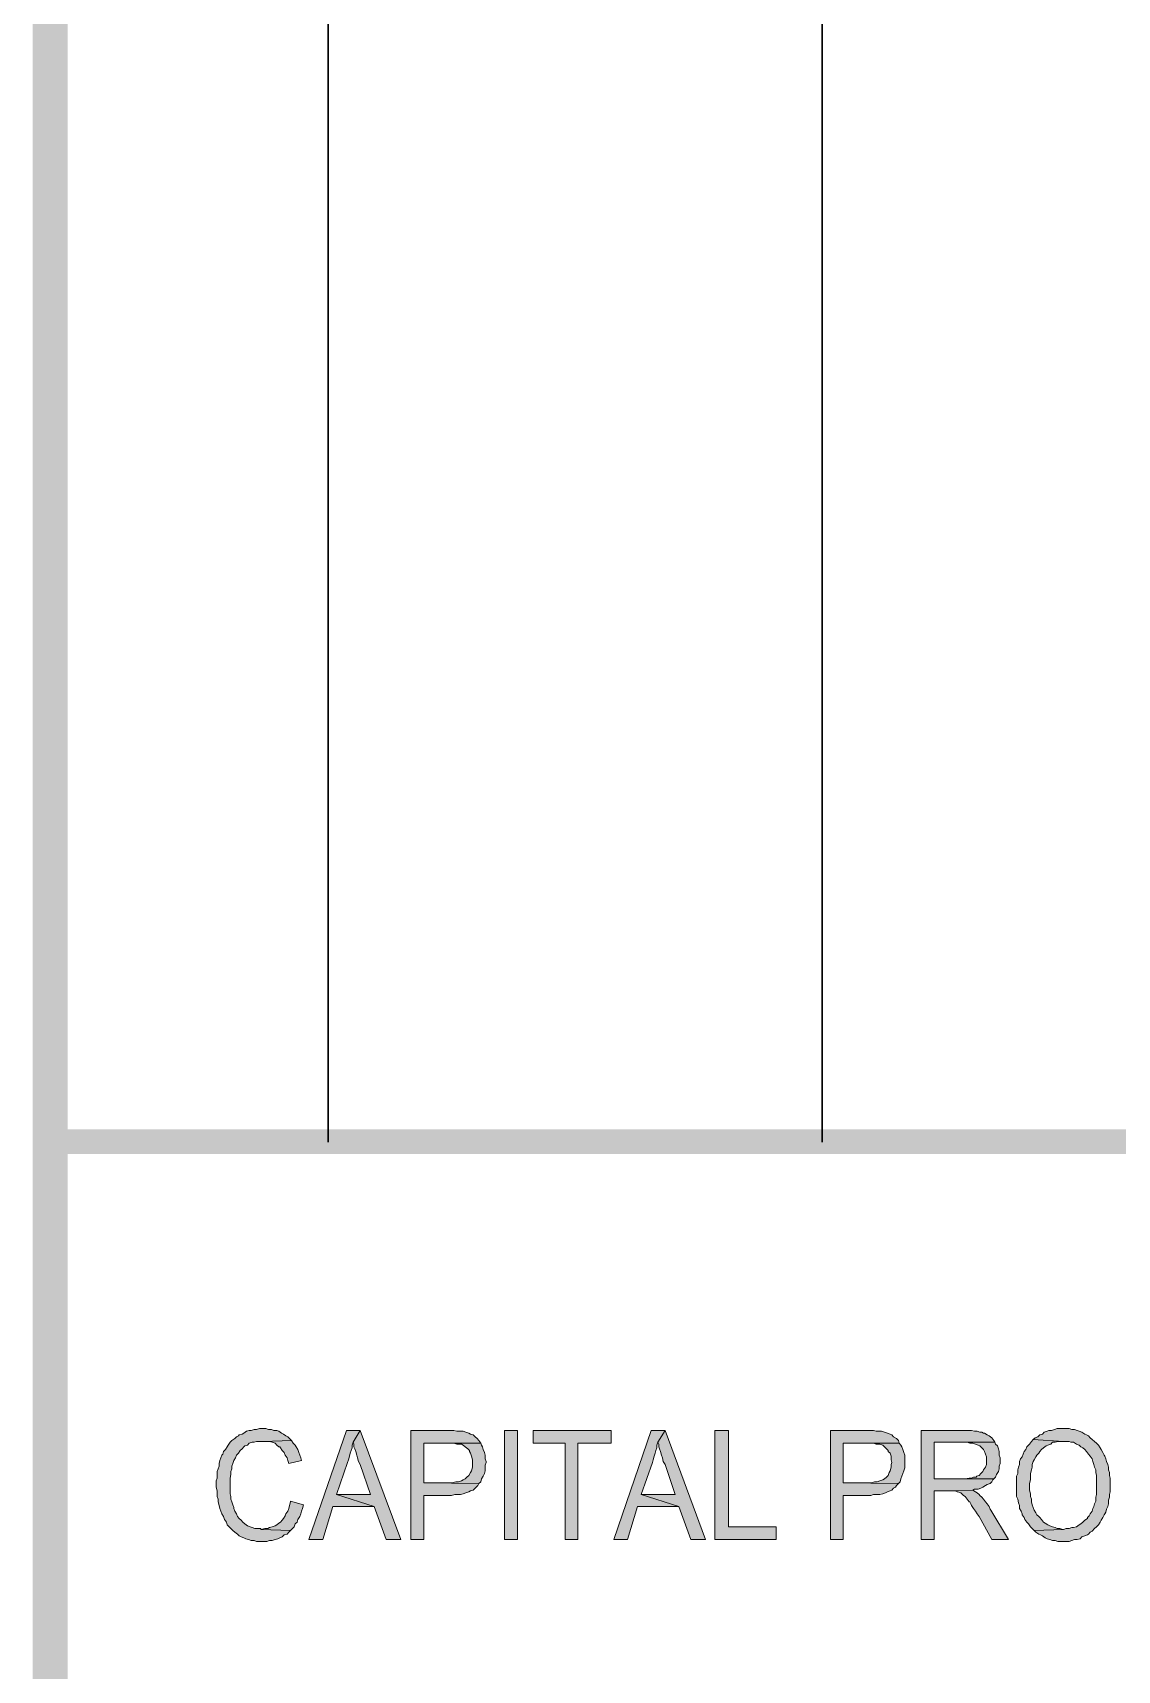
# Model space of a CAD drawing. Header units: inches. Extents: x 0.9 to 46, y 0.8 to 32.4.
# Drawn here: x 42.023 to 43.992, y 10.114 to 13.087 of the extents above; entities that cross this region are included whole.
import ezdxf

# ---------------------------------------------------------------- set-up
doc = ezdxf.new("R2010")
doc.units = ezdxf.units.IN
doc.header["$MEASUREMENT"] = 0
doc.layers.add('PDF_Geometry', color=7, linetype='Continuous')
doc.layers.add('PDF_Solid Fills', color=7, linetype='Continuous')

msp = doc.modelspace()

# ---------------------------------------------------------------- hatches: boundary and pattern name
at = {"layer": 'PDF_Solid Fills', "transparency": 33554559}
for points in [[(42.441, 10.5531), (42.4343, 10.5531), (42.4292, 10.5515), (42.4244, 10.5515), (42.4193, 10.5498), (42.4158, 10.5498), (42.411, 10.5482), (42.4059, 10.5448), (42.4027, 10.5431), (42.3976, 10.5415), (42.396, 10.5398), (42.3925, 10.5381), (42.3893, 10.5348), (42.3842, 10.5315), (42.381, 10.5281), (42.3775, 10.5231), (42.3759, 10.5198), (42.3727, 10.5148), (42.3692, 10.5115), (42.3676, 10.5065), (42.366, 10.5048), (42.3641, 10.4998), (42.3625, 10.4948), (42.3609, 10.4898), (42.3609, 10.4848), (42.3593, 10.4798), (42.3577, 10.4748), (42.3577, 10.4631), (42.3558, 10.4581), (42.3558, 10.4465), (42.3577, 10.4398), (42.3577, 10.4298), (42.3593, 10.4248), (42.3593, 10.4198), (42.3609, 10.4131), (42.3625, 10.4082), (42.3641, 10.4031), (42.366, 10.3981), (42.366, 10.3981), (42.3692, 10.3932), (42.3708, 10.3881), (42.3743, 10.3831), (42.3759, 10.3781), (42.3791, 10.3748), (42.3826, 10.3715), (42.3858, 10.3681), (42.3893, 10.3648), (42.3944, 10.3615), (42.3944, 10.3615), (42.3976, 10.3582), (42.4008, 10.3565), (42.4059, 10.3548), (42.4094, 10.3531), (42.4142, 10.3515), (42.4193, 10.3498), (42.4244, 10.3498), (42.4292, 10.3481), (42.4477, 10.3481), (42.4525, 10.3498), (42.4576, 10.3498), (42.4627, 10.3515), (42.4674, 10.3531), (42.471, 10.3548), (42.4757, 10.3565), (42.4793, 10.3598), (42.4844, 10.3615), (42.4875, 10.3648), (42.4907, 10.3681), (42.4375, 10.3698), (42.4359, 10.3715), (42.426, 10.3715), (42.4209, 10.3732), (42.4177, 10.3748), (42.4126, 10.3765), (42.4075, 10.3798), (42.4043, 10.3831), (42.4008, 10.3865), (42.3976, 10.3898), (42.3944, 10.3932), (42.3925, 10.3981), (42.3893, 10.4031), (42.3877, 10.4082), (42.3877, 10.4098), (42.3858, 10.4148), (42.3842, 10.4198), (42.3826, 10.4248), (42.3826, 10.4298), (42.381, 10.4348), (42.381, 10.4631), (42.3826, 10.4698), (42.3826, 10.4748), (42.3842, 10.4798), (42.3842, 10.4848), (42.3858, 10.4898), (42.3877, 10.4948), (42.3909, 10.4998), (42.3925, 10.5048), (42.396, 10.5081), (42.3992, 10.5132), (42.4027, 10.5165), (42.4059, 10.5198), (42.4075, 10.5215), (42.4126, 10.5231), (42.4158, 10.5265), (42.4209, 10.5281), (42.4244, 10.5281), (42.4292, 10.5298), (42.441, 10.5298), (42.4927, 10.5315), (42.4891, 10.5348), (42.486, 10.5381), (42.4824, 10.5398), (42.4777, 10.5431), (42.4742, 10.5448), (42.4694, 10.5482), (42.4659, 10.5498), (42.4607, 10.5498), (42.456, 10.5515), (42.4509, 10.5515), (42.4458, 10.5531)], [(42.4927, 10.5315), (42.441, 10.5298), (42.4525, 10.5298), (42.4576, 10.5281), (42.4627, 10.5265), (42.4659, 10.5231), (42.4694, 10.5198), (42.471, 10.5198), (42.4726, 10.5181), (42.4757, 10.5132), (42.4793, 10.5098), (42.4808, 10.5048), (42.4844, 10.4998), (42.486, 10.4948), (42.4875, 10.4898), (42.5108, 10.4948), (42.5092, 10.4998), (42.5077, 10.5048), (42.5057, 10.5098), (42.5041, 10.5148), (42.5009, 10.5198), (42.4994, 10.5231), (42.4958, 10.5265)], [(42.6174, 10.5498), (42.5925, 10.5498), (42.5242, 10.3515), (42.5491, 10.3515), (42.5676, 10.4115), (42.6426, 10.4115), (42.5743, 10.4331), (42.5941, 10.4915), (42.5941, 10.4915), (42.596, 10.4965), (42.5976, 10.5031), (42.5992, 10.5081), (42.6008, 10.5132), (42.6024, 10.5181), (42.6024, 10.5231), (42.6043, 10.5281)], [(42.6174, 10.5498), (42.6043, 10.5281), (42.6059, 10.5248), (42.6059, 10.5198), (42.6075, 10.5165), (42.6091, 10.5115), (42.611, 10.5048), (42.6126, 10.4998), (42.6142, 10.4931), (42.6174, 10.4881), (42.6359, 10.4331), (42.5743, 10.4331), (42.6426, 10.4115), (42.6643, 10.3515), (42.6908, 10.3515)], [(42.776, 10.5498), (42.7093, 10.5498), (42.7093, 10.3515), (42.7326, 10.3515), (42.7326, 10.4315), (42.7827, 10.4315), (42.7891, 10.4331), (42.7993, 10.4331), (42.8044, 10.4348), (42.8092, 10.4365), (42.8143, 10.4381), (42.8175, 10.4398), (42.8226, 10.4415), (42.8257, 10.4448), (42.8277, 10.4465), (42.8309, 10.4498), (42.8325, 10.4531), (42.7326, 10.4548), (42.7326, 10.5265), (42.836, 10.5265), (42.8325, 10.5315), (42.8293, 10.5348), (42.8257, 10.5381), (42.8226, 10.5415), (42.8175, 10.5431), (42.8143, 10.5448), (42.8092, 10.5465), (42.8044, 10.5482), (42.7926, 10.5482), (42.7875, 10.5498), (42.7827, 10.5498)], [(42.836, 10.5265), (42.7776, 10.5265), (42.7875, 10.5265), (42.7926, 10.5248), (42.8009, 10.5248), (42.8044, 10.5231), (42.8076, 10.5198), (42.8127, 10.5165), (42.8159, 10.5132), (42.8159, 10.5115), (42.8175, 10.5081), (42.8194, 10.5031), (42.821, 10.4965), (42.821, 10.4831), (42.8194, 10.4765), (42.8175, 10.4731), (42.8143, 10.4681), (42.8108, 10.4648), (42.8108, 10.4648), (42.8076, 10.4615), (42.8044, 10.4598), (42.8009, 10.4581), (42.7958, 10.4565), (42.791, 10.4565), (42.7843, 10.4548), (42.7326, 10.4548), (42.8325, 10.4531), (42.836, 10.4565), (42.8376, 10.4615), (42.8407, 10.4665), (42.8427, 10.4715), (42.8443, 10.4765), (42.8443, 10.4865), (42.8459, 10.4915), (42.8459, 10.4931), (42.8443, 10.4981), (42.8443, 10.5048), (42.8427, 10.5098), (42.8407, 10.5148), (42.8392, 10.5198), (42.8376, 10.5231)], [(43.0727, 10.5498), (42.931, 10.5498), (42.931, 10.5265), (42.9891, 10.5265), (42.9891, 10.3515), (43.0124, 10.3515), (43.0124, 10.5265), (43.0727, 10.5265)], [(43.171, 10.5498), (43.1458, 10.5498), (43.0775, 10.3515), (43.1027, 10.3515), (43.1209, 10.4115), (43.1959, 10.4115), (43.1276, 10.4331), (43.1477, 10.4915), (43.1477, 10.4915), (43.1493, 10.4965), (43.1509, 10.5031), (43.1525, 10.5081), (43.1541, 10.5132), (43.156, 10.5181), (43.156, 10.5231), (43.1576, 10.5281)], [(43.171, 10.5498), (43.1576, 10.5281), (43.1592, 10.5248), (43.1592, 10.5198), (43.1608, 10.5165), (43.1627, 10.5115), (43.1643, 10.5048), (43.1659, 10.4998), (43.1675, 10.4931), (43.171, 10.4881), (43.1892, 10.4331), (43.1276, 10.4331), (43.1959, 10.4115), (43.2176, 10.3515), (43.2444, 10.3515)], [(43.2858, 10.5498), (43.2609, 10.5498), (43.2609, 10.3515), (43.3726, 10.3515), (43.3726, 10.3748), (43.2858, 10.3748)], [(43.5376, 10.5498), (43.4709, 10.5498), (43.4709, 10.3515), (43.4942, 10.3515), (43.4942, 10.4315), (43.5443, 10.4315), (43.5491, 10.4331), (43.5609, 10.4331), (43.566, 10.4348), (43.5707, 10.4365), (43.5743, 10.4381), (43.5794, 10.4398), (43.5826, 10.4415), (43.5857, 10.4448), (43.5893, 10.4465), (43.5909, 10.4498), (43.5944, 10.4531), (43.4942, 10.4548), (43.4942, 10.5265), (43.596, 10.5265), (43.5944, 10.5315), (43.5909, 10.5348), (43.5857, 10.5381), (43.5826, 10.5415), (43.5794, 10.5431), (43.5743, 10.5448), (43.5692, 10.5465), (43.564, 10.5482), (43.5542, 10.5482), (43.5491, 10.5498), (43.5443, 10.5498)], [(43.596, 10.5265), (43.5392, 10.5265), (43.5491, 10.5265), (43.5542, 10.5248), (43.5609, 10.5248), (43.566, 10.5231), (43.5692, 10.5198), (43.5727, 10.5165), (43.5759, 10.5132), (43.5759, 10.5115), (43.5794, 10.5081), (43.581, 10.5031), (43.581, 10.4965), (43.5826, 10.4915), (43.581, 10.4881), (43.581, 10.4831), (43.5794, 10.4765), (43.5774, 10.4731), (43.5759, 10.4681), (43.5727, 10.4648), (43.5727, 10.4648), (43.5692, 10.4615), (43.566, 10.4598), (43.5609, 10.4581), (43.5558, 10.4565), (43.551, 10.4565), (43.5459, 10.4548), (43.4942, 10.4548), (43.5944, 10.4531), (43.5975, 10.4565), (43.5991, 10.4615), (43.6007, 10.4665), (43.6027, 10.4715), (43.6042, 10.4765), (43.6058, 10.4815), (43.6058, 10.5048), (43.6042, 10.5098), (43.6027, 10.5148), (43.6007, 10.5198), (43.5991, 10.5231)], [(43.7159, 10.5498), (43.6358, 10.5498), (43.6358, 10.3515), (43.6591, 10.3515), (43.6591, 10.4398), (43.6875, 10.4398), (43.7293, 10.4415), (43.7325, 10.4432), (43.7392, 10.4432), (43.7443, 10.4448), (43.7475, 10.4465), (43.7526, 10.4498), (43.7558, 10.4515), (43.7609, 10.4531), (43.7641, 10.4565), (43.766, 10.4598), (43.7676, 10.4615), (43.6591, 10.4615), (43.6591, 10.5281), (43.7692, 10.5281), (43.7676, 10.5315), (43.7641, 10.5365), (43.7593, 10.5398), (43.7558, 10.5415), (43.751, 10.5448), (43.7491, 10.5448), (43.7459, 10.5465), (43.7424, 10.5465), (43.7376, 10.5482), (43.7325, 10.5482), (43.7274, 10.5498), (43.721, 10.5498)], [(43.7692, 10.5281), (43.7159, 10.5281), (43.7191, 10.5281), (43.7242, 10.5265), (43.7293, 10.5265), (43.7341, 10.5248), (43.7392, 10.5231), (43.7424, 10.5215), (43.7459, 10.5181), (43.7491, 10.5148), (43.751, 10.5115), (43.7526, 10.5065), (43.7542, 10.5015), (43.7542, 10.4881), (43.7526, 10.4831), (43.7491, 10.4782), (43.7475, 10.4748), (43.7443, 10.4715), (43.7408, 10.4681), (43.736, 10.4665), (43.736, 10.4648), (43.7309, 10.4648), (43.7274, 10.4631), (43.7226, 10.4631), (43.7159, 10.4615), (43.6591, 10.4615), (43.7676, 10.4615), (43.7708, 10.4648), (43.7724, 10.4698), (43.7759, 10.4748), (43.7775, 10.4798), (43.7775, 10.4848), (43.7791, 10.4898), (43.7791, 10.4998), (43.7775, 10.5048), (43.7775, 10.5115), (43.7759, 10.5165), (43.7743, 10.5215), (43.7708, 10.5248)], [(43.8391, 10.5332), (43.8359, 10.5298), (43.8324, 10.5248), (43.8308, 10.5231), (43.8276, 10.5198), (43.826, 10.5148), (43.8225, 10.5115), (43.8209, 10.5065), (43.8193, 10.5015), (43.8158, 10.4981), (43.8142, 10.4931), (43.8142, 10.4881), (43.8126, 10.4831), (43.811, 10.4782), (43.811, 10.4715), (43.8091, 10.4665), (43.8091, 10.4298), (43.811, 10.4248), (43.8126, 10.4181), (43.8142, 10.4131), (43.8142, 10.4082), (43.8174, 10.4031), (43.8193, 10.3981), (43.8193, 10.3965), (43.8225, 10.3915), (43.8241, 10.3881), (43.8276, 10.3831), (43.8308, 10.3798), (43.8343, 10.3748), (43.8375, 10.3715), (43.841, 10.3681), (43.8943, 10.3698), (43.8927, 10.3698), (43.8876, 10.3715), (43.8825, 10.3715), (43.8793, 10.3732), (43.8742, 10.3748), (43.8691, 10.3765), (43.8659, 10.3781), (43.8608, 10.3815), (43.8576, 10.3831), (43.8541, 10.3881), (43.8509, 10.3915), (43.8493, 10.3932), (43.8458, 10.3965), (43.8442, 10.3998), (43.841, 10.4048), (43.8391, 10.4098), (43.8375, 10.4148), (43.8359, 10.4198), (43.8359, 10.4248), (43.8343, 10.4298), (43.8343, 10.4348), (43.8324, 10.4415), (43.8324, 10.4531), (43.8343, 10.4598), (43.8343, 10.4715), (43.8359, 10.4782), (43.8375, 10.4831), (43.8375, 10.4881), (43.8391, 10.4931), (43.841, 10.4965), (43.8442, 10.5015), (43.8458, 10.5048), (43.8493, 10.5081), (43.8509, 10.5115), (43.8541, 10.5148), (43.8576, 10.5181), (43.8627, 10.5215), (43.8659, 10.5231), (43.871, 10.5248), (43.8742, 10.5281), (43.8793, 10.5281), (43.8841, 10.5298), (43.8943, 10.5298)], [(43.8943, 10.5531), (43.8825, 10.5531), (43.8777, 10.5515), (43.8726, 10.5498), (43.8675, 10.5498), (43.8643, 10.5482), (43.8592, 10.5465), (43.856, 10.5431), (43.8509, 10.5415), (43.8477, 10.5381), (43.8426, 10.5365), (43.8391, 10.5332), (43.8943, 10.5298), (43.9042, 10.5298), (43.9077, 10.5281), (43.9125, 10.5281), (43.9176, 10.5248), (43.9227, 10.5231), (43.9259, 10.5198), (43.9291, 10.5181), (43.9326, 10.5148), (43.9357, 10.5115), (43.9393, 10.5065), (43.9424, 10.5031), (43.946, 10.4981), (43.9476, 10.4931), (43.9492, 10.4881), (43.9507, 10.4831), (43.9527, 10.4782), (43.9527, 10.4731), (43.9543, 10.4681), (43.9543, 10.4331), (43.9527, 10.4282), (43.9527, 10.4215), (43.9507, 10.4165), (43.9492, 10.4115), (43.9476, 10.4082), (43.946, 10.4031), (43.9424, 10.3981), (43.9409, 10.3948), (43.9377, 10.3915), (43.9377, 10.3898), (43.9326, 10.3865), (43.9291, 10.3831), (43.9259, 10.3798), (43.9227, 10.3781), (43.9176, 10.3748), (43.9125, 10.3732), (43.9093, 10.3732), (43.9042, 10.3715), (43.8991, 10.3715), (43.8943, 10.3698), (43.841, 10.3681), (43.8442, 10.3648), (43.8493, 10.3615), (43.8525, 10.3598), (43.856, 10.3582), (43.8608, 10.3548), (43.8643, 10.3531), (43.8691, 10.3515), (43.8742, 10.3498), (43.8793, 10.3498), (43.8841, 10.3481), (43.9042, 10.3481), (43.9093, 10.3498), (43.9141, 10.3515), (43.9192, 10.3515), (43.9243, 10.3531), (43.9275, 10.3565), (43.9326, 10.3582), (43.9377, 10.3598), (43.9393, 10.3615), (43.9424, 10.3648), (43.946, 10.3665), (43.9507, 10.3715), (43.9543, 10.3748), (43.9574, 10.3781), (43.961, 10.3831), (43.9626, 10.3865), (43.9657, 10.3915), (43.9677, 10.3965), (43.9693, 10.3981), (43.9708, 10.4015), (43.9724, 10.4065), (43.9744, 10.4115), (43.9759, 10.4165), (43.9759, 10.4231), (43.9775, 10.4282), (43.9775, 10.4331), (43.9791, 10.4381), (43.9791, 10.4631), (43.9775, 10.4681), (43.9775, 10.4731), (43.9759, 10.4782), (43.9759, 10.4831), (43.9744, 10.4881), (43.9724, 10.4931), (43.9708, 10.4981), (43.9693, 10.5031), (43.9677, 10.5048), (43.9657, 10.5098), (43.9626, 10.5148), (43.961, 10.5181), (43.9574, 10.5231), (43.9543, 10.5265), (43.9507, 10.5298), (43.946, 10.5332), (43.9424, 10.5365), (43.9393, 10.5398), (43.9357, 10.5415), (43.9326, 10.5431), (43.9275, 10.5465), (43.9227, 10.5482), (43.9192, 10.5498), (43.9141, 10.5515), (43.9093, 10.5515), (43.9042, 10.5531), (43.8991, 10.5531)], [(43.7293, 10.4415), (43.6875, 10.4398), (43.6974, 10.4398), (43.7009, 10.4381), (43.7025, 10.4381), (43.7076, 10.4365), (43.7108, 10.4331), (43.7124, 10.4315), (43.7159, 10.4298), (43.7191, 10.4248), (43.7226, 10.4198), (43.7242, 10.4198), (43.7258, 10.4165), (43.7274, 10.4131), (43.7309, 10.4082), (43.7341, 10.4031), (43.7376, 10.3981), (43.7408, 10.3932), (43.7641, 10.3515), (43.7941, 10.3515), (43.7625, 10.4048), (43.7609, 10.4065), (43.7593, 10.4115), (43.7558, 10.4165), (43.7526, 10.4198), (43.7491, 10.4248), (43.7459, 10.4282), (43.7424, 10.4315), (43.7408, 10.4331), (43.7376, 10.4365), (43.7341, 10.4381)], [(42.4907, 10.4215), (42.4907, 10.4198), (42.4891, 10.4131), (42.4875, 10.4082), (42.486, 10.4031), (42.4824, 10.3981), (42.4808, 10.3948), (42.4777, 10.3898), (42.4757, 10.3865), (42.4726, 10.3831), (42.4694, 10.3815), (42.4659, 10.3781), (42.4627, 10.3765), (42.4576, 10.3748), (42.4525, 10.3732), (42.4493, 10.3715), (42.4442, 10.3715), (42.4375, 10.3698), (42.4907, 10.3681), (42.4943, 10.3715), (42.4974, 10.3748), (42.4994, 10.3798), (42.5025, 10.3831), (42.5041, 10.3881), (42.5077, 10.3932), (42.5092, 10.3981), (42.5108, 10.4031), (42.5124, 10.4082), (42.5144, 10.4148)]]:
    msp.add_hatch(color=256, dxfattribs=at).paths.add_polyline_path(points)

# ---------------------------------------------------------------- linework, layer by layer
at = {"layer": 'PDF_Geometry', "lineweight": 30}
for points in [[(42.5593, 19.3396), (42.5593, 11.0731)], [(43.4559, 19.3396), (43.4559, 11.0731)]]:
    msp.add_lwpolyline(points, dxfattribs=at)
at = {"layer": 'PDF_Geometry', "lineweight": 5}
for points in [[(42.441, 10.5531), (42.4343, 10.5531), (42.4292, 10.5515), (42.4244, 10.5515), (42.4193, 10.5498), (42.4158, 10.5498), (42.411, 10.5482), (42.4059, 10.5448), (42.4027, 10.5431), (42.3976, 10.5415), (42.396, 10.5398), (42.3925, 10.5381), (42.3893, 10.5348), (42.3842, 10.5315), (42.381, 10.5281), (42.3775, 10.5231), (42.3759, 10.5198), (42.3727, 10.5148), (42.3692, 10.5115), (42.3676, 10.5065), (42.366, 10.5048), (42.3641, 10.4998), (42.3625, 10.4948), (42.3609, 10.4898), (42.3609, 10.4848), (42.3593, 10.4798), (42.3577, 10.4748), (42.3577, 10.4631), (42.3558, 10.4581), (42.3558, 10.4465), (42.3577, 10.4398), (42.3577, 10.4298), (42.3593, 10.4248), (42.3593, 10.4198), (42.3609, 10.4131), (42.3625, 10.4082), (42.3641, 10.4031), (42.366, 10.3981), (42.3692, 10.3932), (42.3708, 10.3881), (42.3743, 10.3831), (42.3759, 10.3781), (42.3791, 10.3748), (42.3826, 10.3715), (42.3858, 10.3681), (42.3893, 10.3648), (42.3944, 10.3615), (42.3976, 10.3582), (42.4008, 10.3565), (42.4059, 10.3548), (42.4094, 10.3531), (42.4142, 10.3515), (42.4193, 10.3498), (42.4244, 10.3498), (42.4292, 10.3481), (42.4477, 10.3481), (42.4525, 10.3498), (42.4576, 10.3498), (42.4627, 10.3515), (42.4674, 10.3531), (42.471, 10.3548), (42.4757, 10.3565), (42.4793, 10.3598), (42.4844, 10.3615), (42.4875, 10.3648), (42.4907, 10.3681), (42.4375, 10.3698), (42.4359, 10.3715), (42.426, 10.3715), (42.4209, 10.3732), (42.4177, 10.3748), (42.4126, 10.3765), (42.4075, 10.3798), (42.4043, 10.3831), (42.4008, 10.3865), (42.3976, 10.3898), (42.3944, 10.3932), (42.3925, 10.3981), (42.3893, 10.4031), (42.3877, 10.4082), (42.3877, 10.4098), (42.3858, 10.4148), (42.3842, 10.4198), (42.3826, 10.4248), (42.3826, 10.4298), (42.381, 10.4348), (42.381, 10.4631), (42.3826, 10.4698), (42.3826, 10.4748), (42.3842, 10.4798), (42.3842, 10.4848), (42.3858, 10.4898), (42.3877, 10.4948), (42.3909, 10.4998), (42.3925, 10.5048), (42.396, 10.5081), (42.3992, 10.5132), (42.4027, 10.5165), (42.4059, 10.5198), (42.4075, 10.5215), (42.4126, 10.5231), (42.4158, 10.5265), (42.4209, 10.5281), (42.4244, 10.5281), (42.4292, 10.5298), (42.441, 10.5298), (42.4927, 10.5315), (42.4891, 10.5348), (42.486, 10.5381), (42.4824, 10.5398), (42.4777, 10.5431), (42.4742, 10.5448), (42.4694, 10.5482), (42.4659, 10.5498), (42.4607, 10.5498), (42.456, 10.5515), (42.4509, 10.5515), (42.4458, 10.5531)], [(42.4927, 10.5315), (42.441, 10.5298), (42.4525, 10.5298), (42.4576, 10.5281), (42.4627, 10.5265), (42.4659, 10.5231), (42.4694, 10.5198), (42.471, 10.5198), (42.4726, 10.5181), (42.4757, 10.5132), (42.4793, 10.5098), (42.4808, 10.5048), (42.4844, 10.4998), (42.486, 10.4948), (42.4875, 10.4898), (42.5108, 10.4948), (42.5092, 10.4998), (42.5077, 10.5048), (42.5057, 10.5098), (42.5041, 10.5148), (42.5009, 10.5198), (42.4994, 10.5231), (42.4958, 10.5265)], [(42.6174, 10.5498), (42.5925, 10.5498), (42.5242, 10.3515), (42.5491, 10.3515), (42.5676, 10.4115), (42.6426, 10.4115), (42.5743, 10.4331), (42.5941, 10.4915), (42.596, 10.4965), (42.5976, 10.5031), (42.5992, 10.5081), (42.6008, 10.5132), (42.6024, 10.5181), (42.6024, 10.5231), (42.6043, 10.5281)], [(42.6174, 10.5498), (42.6043, 10.5281), (42.6059, 10.5248), (42.6059, 10.5198), (42.6075, 10.5165), (42.6091, 10.5115), (42.611, 10.5048), (42.6126, 10.4998), (42.6142, 10.4931), (42.6174, 10.4881), (42.6359, 10.4331), (42.5743, 10.4331), (42.6426, 10.4115), (42.6643, 10.3515), (42.6908, 10.3515)], [(42.776, 10.5498), (42.7093, 10.5498), (42.7093, 10.3515), (42.7326, 10.3515), (42.7326, 10.4315), (42.7827, 10.4315), (42.7891, 10.4331), (42.7993, 10.4331), (42.8044, 10.4348), (42.8092, 10.4365), (42.8143, 10.4381), (42.8175, 10.4398), (42.8226, 10.4415), (42.8257, 10.4448), (42.8277, 10.4465), (42.8309, 10.4498), (42.8325, 10.4531), (42.7326, 10.4548), (42.7326, 10.5265), (42.836, 10.5265), (42.8325, 10.5315), (42.8293, 10.5348), (42.8257, 10.5381), (42.8226, 10.5415), (42.8175, 10.5431), (42.8143, 10.5448), (42.8092, 10.5465), (42.8044, 10.5482), (42.7926, 10.5482), (42.7875, 10.5498), (42.7827, 10.5498)], [(42.836, 10.5265), (42.7776, 10.5265), (42.7875, 10.5265), (42.7926, 10.5248), (42.8009, 10.5248), (42.8044, 10.5231), (42.8076, 10.5198), (42.8127, 10.5165), (42.8159, 10.5132), (42.8159, 10.5115), (42.8175, 10.5081), (42.8194, 10.5031), (42.821, 10.4965), (42.821, 10.4831), (42.8194, 10.4765), (42.8175, 10.4731), (42.8143, 10.4681), (42.8108, 10.4648), (42.8076, 10.4615), (42.8044, 10.4598), (42.8009, 10.4581), (42.7958, 10.4565), (42.791, 10.4565), (42.7843, 10.4548), (42.7326, 10.4548), (42.8325, 10.4531), (42.836, 10.4565), (42.8376, 10.4615), (42.8407, 10.4665), (42.8427, 10.4715), (42.8443, 10.4765), (42.8443, 10.4865), (42.8459, 10.4915), (42.8459, 10.4931), (42.8443, 10.4981), (42.8443, 10.5048), (42.8427, 10.5098), (42.8407, 10.5148), (42.8392, 10.5198), (42.8376, 10.5231)], [(42.8794, 10.3515), (42.9027, 10.3515), (42.9027, 10.5498), (42.8794, 10.5498)], [(43.0727, 10.5498), (42.931, 10.5498), (42.931, 10.5265), (42.9891, 10.5265), (42.9891, 10.3515), (43.0124, 10.3515), (43.0124, 10.5265), (43.0727, 10.5265)], [(43.171, 10.5498), (43.1458, 10.5498), (43.0775, 10.3515), (43.1027, 10.3515), (43.1209, 10.4115), (43.1959, 10.4115), (43.1276, 10.4331), (43.1477, 10.4915), (43.1493, 10.4965), (43.1509, 10.5031), (43.1525, 10.5081), (43.1541, 10.5132), (43.156, 10.5181), (43.156, 10.5231), (43.1576, 10.5281)], [(43.171, 10.5498), (43.1576, 10.5281), (43.1592, 10.5248), (43.1592, 10.5198), (43.1608, 10.5165), (43.1627, 10.5115), (43.1643, 10.5048), (43.1659, 10.4998), (43.1675, 10.4931), (43.171, 10.4881), (43.1892, 10.4331), (43.1276, 10.4331), (43.1959, 10.4115), (43.2176, 10.3515), (43.2444, 10.3515)], [(43.2858, 10.5498), (43.2609, 10.5498), (43.2609, 10.3515), (43.3726, 10.3515), (43.3726, 10.3748), (43.2858, 10.3748)], [(43.5376, 10.5498), (43.4709, 10.5498), (43.4709, 10.3515), (43.4942, 10.3515), (43.4942, 10.4315), (43.5443, 10.4315), (43.5491, 10.4331), (43.5609, 10.4331), (43.566, 10.4348), (43.5707, 10.4365), (43.5743, 10.4381), (43.5794, 10.4398), (43.5826, 10.4415), (43.5857, 10.4448), (43.5893, 10.4465), (43.5909, 10.4498), (43.5944, 10.4531), (43.4942, 10.4548), (43.4942, 10.5265), (43.596, 10.5265), (43.5944, 10.5315), (43.5909, 10.5348), (43.5857, 10.5381), (43.5826, 10.5415), (43.5794, 10.5431), (43.5743, 10.5448), (43.5692, 10.5465), (43.564, 10.5482), (43.5542, 10.5482), (43.5491, 10.5498), (43.5443, 10.5498)], [(43.596, 10.5265), (43.5392, 10.5265), (43.5491, 10.5265), (43.5542, 10.5248), (43.5609, 10.5248), (43.566, 10.5231), (43.5692, 10.5198), (43.5727, 10.5165), (43.5759, 10.5132), (43.5759, 10.5115), (43.5794, 10.5081), (43.581, 10.5031), (43.581, 10.4965), (43.5826, 10.4915), (43.581, 10.4881), (43.581, 10.4831), (43.5794, 10.4765), (43.5774, 10.4731), (43.5759, 10.4681), (43.5727, 10.4648), (43.5692, 10.4615), (43.566, 10.4598), (43.5609, 10.4581), (43.5558, 10.4565), (43.551, 10.4565), (43.5459, 10.4548), (43.4942, 10.4548), (43.5944, 10.4531), (43.5975, 10.4565), (43.5991, 10.4615), (43.6007, 10.4665), (43.6027, 10.4715), (43.6042, 10.4765), (43.6058, 10.4815), (43.6058, 10.5048), (43.6042, 10.5098), (43.6027, 10.5148), (43.6007, 10.5198), (43.5991, 10.5231)], [(43.7159, 10.5498), (43.6358, 10.5498), (43.6358, 10.3515), (43.6591, 10.3515), (43.6591, 10.4398), (43.6875, 10.4398), (43.7293, 10.4415), (43.7325, 10.4432), (43.7392, 10.4432), (43.7443, 10.4448), (43.7475, 10.4465), (43.7526, 10.4498), (43.7558, 10.4515), (43.7609, 10.4531), (43.7641, 10.4565), (43.766, 10.4598), (43.7676, 10.4615), (43.6591, 10.4615), (43.6591, 10.5281), (43.7692, 10.5281), (43.7676, 10.5315), (43.7641, 10.5365), (43.7593, 10.5398), (43.7558, 10.5415), (43.751, 10.5448), (43.7491, 10.5448), (43.7459, 10.5465), (43.7424, 10.5465), (43.7376, 10.5482), (43.7325, 10.5482), (43.7274, 10.5498), (43.721, 10.5498)], [(43.7692, 10.5281), (43.7159, 10.5281), (43.7191, 10.5281), (43.7242, 10.5265), (43.7293, 10.5265), (43.7341, 10.5248), (43.7392, 10.5231), (43.7424, 10.5215), (43.7459, 10.5181), (43.7491, 10.5148), (43.751, 10.5115), (43.7526, 10.5065), (43.7542, 10.5015), (43.7542, 10.4881), (43.7526, 10.4831), (43.7491, 10.4782), (43.7475, 10.4748), (43.7443, 10.4715), (43.7408, 10.4681), (43.736, 10.4665), (43.736, 10.4648), (43.7309, 10.4648), (43.7274, 10.4631), (43.7226, 10.4631), (43.7159, 10.4615), (43.6591, 10.4615), (43.7676, 10.4615), (43.7708, 10.4648), (43.7724, 10.4698), (43.7759, 10.4748), (43.7775, 10.4798), (43.7775, 10.4848), (43.7791, 10.4898), (43.7791, 10.4998), (43.7775, 10.5048), (43.7775, 10.5115), (43.7759, 10.5165), (43.7743, 10.5215), (43.7708, 10.5248)], [(43.8391, 10.5332), (43.8359, 10.5298), (43.8324, 10.5248), (43.8308, 10.5231), (43.8276, 10.5198), (43.826, 10.5148), (43.8225, 10.5115), (43.8209, 10.5065), (43.8193, 10.5015), (43.8158, 10.4981), (43.8142, 10.4931), (43.8142, 10.4881), (43.8126, 10.4831), (43.811, 10.4782), (43.811, 10.4715), (43.8091, 10.4665), (43.8091, 10.4298), (43.811, 10.4248), (43.8126, 10.4181), (43.8142, 10.4131), (43.8142, 10.4082), (43.8174, 10.4031), (43.8193, 10.3981), (43.8193, 10.3965), (43.8225, 10.3915), (43.8241, 10.3881), (43.8276, 10.3831), (43.8308, 10.3798), (43.8343, 10.3748), (43.8375, 10.3715), (43.841, 10.3681), (43.8943, 10.3698), (43.8927, 10.3698), (43.8876, 10.3715), (43.8825, 10.3715), (43.8793, 10.3732), (43.8742, 10.3748), (43.8691, 10.3765), (43.8659, 10.3781), (43.8608, 10.3815), (43.8576, 10.3831), (43.8541, 10.3881), (43.8509, 10.3915), (43.8493, 10.3932), (43.8458, 10.3965), (43.8442, 10.3998), (43.841, 10.4048), (43.8391, 10.4098), (43.8375, 10.4148), (43.8359, 10.4198), (43.8359, 10.4248), (43.8343, 10.4298), (43.8343, 10.4348), (43.8324, 10.4415), (43.8324, 10.4531), (43.8343, 10.4598), (43.8343, 10.4715), (43.8359, 10.4782), (43.8375, 10.4831), (43.8375, 10.4881), (43.8391, 10.4931), (43.841, 10.4965), (43.8442, 10.5015), (43.8458, 10.5048), (43.8493, 10.5081), (43.8509, 10.5115), (43.8541, 10.5148), (43.8576, 10.5181), (43.8627, 10.5215), (43.8659, 10.5231), (43.871, 10.5248), (43.8742, 10.5281), (43.8793, 10.5281), (43.8841, 10.5298), (43.8943, 10.5298)], [(43.8943, 10.5531), (43.8825, 10.5531), (43.8777, 10.5515), (43.8726, 10.5498), (43.8675, 10.5498), (43.8643, 10.5482), (43.8592, 10.5465), (43.856, 10.5431), (43.8509, 10.5415), (43.8477, 10.5381), (43.8426, 10.5365), (43.8391, 10.5332), (43.8943, 10.5298), (43.9042, 10.5298), (43.9077, 10.5281), (43.9125, 10.5281), (43.9176, 10.5248), (43.9227, 10.5231), (43.9259, 10.5198), (43.9291, 10.5181), (43.9326, 10.5148), (43.9357, 10.5115), (43.9393, 10.5065), (43.9424, 10.5031), (43.946, 10.4981), (43.9476, 10.4931), (43.9492, 10.4881), (43.9507, 10.4831), (43.9527, 10.4782), (43.9527, 10.4731), (43.9543, 10.4681), (43.9543, 10.4331), (43.9527, 10.4282), (43.9527, 10.4215), (43.9507, 10.4165), (43.9492, 10.4115), (43.9476, 10.4082), (43.946, 10.4031), (43.9424, 10.3981), (43.9409, 10.3948), (43.9377, 10.3915), (43.9377, 10.3898), (43.9326, 10.3865), (43.9291, 10.3831), (43.9259, 10.3798), (43.9227, 10.3781), (43.9176, 10.3748), (43.9125, 10.3732), (43.9093, 10.3732), (43.9042, 10.3715), (43.8991, 10.3715), (43.8943, 10.3698), (43.841, 10.3681), (43.8442, 10.3648), (43.8493, 10.3615), (43.8525, 10.3598), (43.856, 10.3582), (43.8608, 10.3548), (43.8643, 10.3531), (43.8691, 10.3515), (43.8742, 10.3498), (43.8793, 10.3498), (43.8841, 10.3481), (43.9042, 10.3481), (43.9093, 10.3498), (43.9141, 10.3515), (43.9192, 10.3515), (43.9243, 10.3531), (43.9275, 10.3565), (43.9326, 10.3582), (43.9377, 10.3598), (43.9393, 10.3615), (43.9424, 10.3648), (43.946, 10.3665), (43.9507, 10.3715), (43.9543, 10.3748), (43.9574, 10.3781), (43.961, 10.3831), (43.9626, 10.3865), (43.9657, 10.3915), (43.9677, 10.3965), (43.9693, 10.3981), (43.9708, 10.4015), (43.9724, 10.4065), (43.9744, 10.4115), (43.9759, 10.4165), (43.9759, 10.4231), (43.9775, 10.4282), (43.9775, 10.4331), (43.9791, 10.4381), (43.9791, 10.4631), (43.9775, 10.4681), (43.9775, 10.4731), (43.9759, 10.4782), (43.9759, 10.4831), (43.9744, 10.4881), (43.9724, 10.4931), (43.9708, 10.4981), (43.9693, 10.5031), (43.9677, 10.5048), (43.9657, 10.5098), (43.9626, 10.5148), (43.961, 10.5181), (43.9574, 10.5231), (43.9543, 10.5265), (43.9507, 10.5298), (43.946, 10.5332), (43.9424, 10.5365), (43.9393, 10.5398), (43.9357, 10.5415), (43.9326, 10.5431), (43.9275, 10.5465), (43.9227, 10.5482), (43.9192, 10.5498), (43.9141, 10.5515), (43.9093, 10.5515), (43.9042, 10.5531), (43.8991, 10.5531)], [(43.7293, 10.4415), (43.6875, 10.4398), (43.6974, 10.4398), (43.7009, 10.4381), (43.7025, 10.4381), (43.7076, 10.4365), (43.7108, 10.4331), (43.7124, 10.4315), (43.7159, 10.4298), (43.7191, 10.4248), (43.7226, 10.4198), (43.7242, 10.4198), (43.7258, 10.4165), (43.7274, 10.4131), (43.7309, 10.4082), (43.7341, 10.4031), (43.7376, 10.3981), (43.7408, 10.3932), (43.7641, 10.3515), (43.7941, 10.3515), (43.7625, 10.4048), (43.7609, 10.4065), (43.7593, 10.4115), (43.7558, 10.4165), (43.7526, 10.4198), (43.7491, 10.4248), (43.7459, 10.4282), (43.7424, 10.4315), (43.7408, 10.4331), (43.7376, 10.4365), (43.7341, 10.4381)], [(42.4907, 10.4215), (42.4907, 10.4198), (42.4891, 10.4131), (42.4875, 10.4082), (42.486, 10.4031), (42.4824, 10.3981), (42.4808, 10.3948), (42.4777, 10.3898), (42.4757, 10.3865), (42.4726, 10.3831), (42.4694, 10.3815), (42.4659, 10.3781), (42.4627, 10.3765), (42.4576, 10.3748), (42.4525, 10.3732), (42.4493, 10.3715), (42.4442, 10.3715), (42.4375, 10.3698), (42.4907, 10.3681), (42.4943, 10.3715), (42.4974, 10.3748), (42.4994, 10.3798), (42.5025, 10.3831), (42.5041, 10.3881), (42.5077, 10.3932), (42.5092, 10.3981), (42.5108, 10.4031), (42.5124, 10.4082), (42.5144, 10.4148)]]:
    msp.add_lwpolyline(points, close=True, dxfattribs=at)
at = {"layer": 'PDF_Solid Fills', "lineweight": 9, "transparency": 33554559}
for points in [[(42.0227, 0.755), (42.0859, 0.8183), (42.0227, 32.3527)], [(42.0859, 0.8183), (42.0227, 32.3527), (42.0859, 32.2895)], [(42.0543, 11.0965), (42.0543, 11.0515), (46.0157, 11.0965)], [(42.0543, 11.0515), (46.0157, 11.0965), (46.0157, 11.0515)]]:
    msp.add_solid(points, dxfattribs=at)
at = {"layer": 'PDF_Solid Fills', "lineweight": 5, "transparency": 33554559}
msp.add_solid([(42.8794, 10.3515), (42.9027, 10.3515), (42.8794, 10.5498), (42.9027, 10.5498)], dxfattribs=at)

doc.saveas('drawing.dxf')
